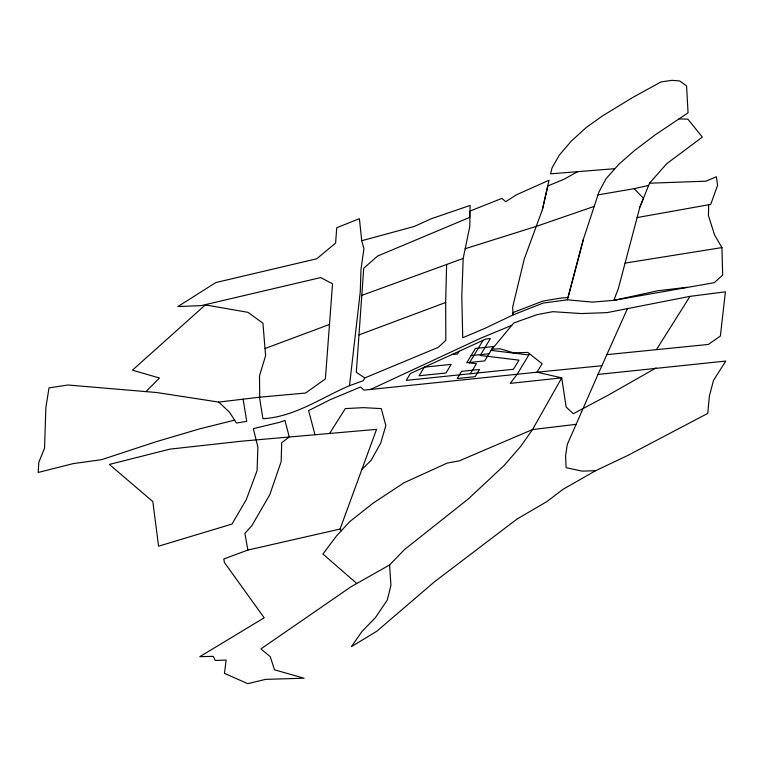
<?xml version="1.0" encoding="UTF-8"?>
<svg xmlns="http://www.w3.org/2000/svg" width="764" height="764" viewBox="0 0 764 764"><rect width="100%" height="100%" fill="white"/><g stroke="black" fill="none" stroke-linecap="round" stroke-linejoin="round"><path stroke-width="1.15" d="M708.667 204.762L708.438 215.61L714.541 234.93L721.932 247.593L722.677 275.088L714.235 282.699L613.855 300.357L592.444 302.124L567.394 299.803L543.137 303.079L513.141 314.883L485.178 328.233L462.726 337.745L461.8 296.451L463.175 258.461L469.822 226.335L470.099 205.44L431.412 218.695L414.04 226.536L361.725 240.717L363.931 248.653L361 269.272L360.255 291.915L349.492 385.677C321.128 397.815 294.723 416.838 262.959 418.72L259.731 398.903L259.502 375.783L265.605 355.709L262.931 323.201L247.985 312.333L207.884 305.352L204.685 305.485L132.401 370.187L159.466 377.999L145.972 391.617M349.492 385.677L363.272 380.72L364.781 377.932L438.135 347.41L445.813 340.372L445.67 302.487L446.615 264.497M364.781 377.932L356.31 372.297L363.74 268.193L377.54 256.083L469.688 217.396L469.602 211.227L501.872 198.392L505.72 201.677L516.397 194.83L549.01 180.247L542.364 209.794L524.247 259.025L512.606 307.367L513.141 314.883L512.978 312.581L542.841 301.092L561.874 297.912L567.967 297.626L583.476 238.979L598.89 192.156L606.024 178.738L618.639 164.47L634.206 150.775L655.273 134.827L688.049 112.824L686.569 85.864L679.607 80.927L671.928 80.335L661.118 81.91L633.757 96.885L602.834 115.679L586.332 127.407L571.09 141.311L559.238 155.254L552.019 167.956L550.577 173.839L614.571 168.701M542.364 209.794L547.817 185.938L563.918 179.301L578.004 171.461M583.476 238.979L567.394 299.803M678.986 118.907L687.896 119.174L702.336 137.1L666.666 163.754L649.515 183.207L639.869 207.197L618.353 288.515L613.855 300.357L657.479 290.807L687.113 287.293M341.317 530.741L340.076 529.06L376.537 429.358L242.083 441.143L169.99 449.117L109.357 464.426L152.829 501.566L158.568 546.193L231.998 524.066L246.294 499.608L257.086 470.595L257.888 446.969L253.314 428.671L279.576 422.32L284.943 420.372L289.279 437.018L281.715 442.662L281.142 461.685L269.721 494.843L251.776 525.804L244.9 533.339L247.87 550.061L223.785 558.971L224.415 562.485L264.172 617.799L199.834 656.668L213.337 656.343L215.219 660.478L226.125 660.048L224.482 673.351L247.756 683.665L265.576 679.377L304.091 678.203L274.524 669.818L270.246 656.639L260.916 648.923L350.953 586.8L389.573 564.968L404.433 549.622L468.504 498.768L504.059 465.534L520.647 446.472L532.527 429.559L561.712 377.865L537.006 372.192L364.094 390.127L360.436 387.052L330.019 399.773L308.608 410.602L314.988 434.764M639.869 207.197L643.46 198.258L634.101 188.679L598.031 194.887M597.983 374.446L567.28 444.505L565.58 455.688L566.114 467.711L582.254 471.13L595.691 470.672L627.817 455.439L707.75 413.4L709.412 395.924L713.528 380.31L725.8 361.057L597.983 374.446L627.445 308.627M469.44 362.862L483.039 340.333M470.366 373.73L476.402 363.721L469.421 362.881M529.528 353.78L517.18 374.245L510.247 383.375L561.712 377.865L566.134 407.011L573.315 413.725L607.8 395.389L656.095 367.933M459.164 351.239L457.521 353.961L451.944 354.534M656.419 349.654L690.026 296.356L725.418 291.819L720.366 336.055L708.343 344.44L606.721 354.649M329.561 433.484L345.309 408.606L363.358 407.642L381.265 408.616L385.83 425.558L380.663 443.254L371.123 460.291L361.869 469.468M595.691 470.672L562.829 489.428L546.976 501.537L516.894 519.138L434.267 581.958L376.881 631.188L351.402 646.65L362.05 631.36L375.372 617.704L387.281 600.046L390.939 585.425L389.573 564.968M370.578 389.449L480.365 338.356L511.746 325.368M358.908 334.928L445.67 302.487M265.012 348.527L329.475 324.471M361.487 295.496L463.175 258.461M594.411 206.337L535.927 226.488L465.18 248.72M243.114 399.171L246.734 421.365L236.468 423.027L234.615 420.152L199.538 428.9L155.76 441.831L101.602 459.67L73.239 463.605L38.2 472.458L38.783 462.382L44.56 448.143L45.869 407.432L49.03 387.902L67.948 384.999L156.887 392.543L218.733 402.093L259.712 397.184L305.59 393.03L325.378 378.925L332.541 283.855L320.708 277.571L201.171 305.629L177.897 306.555L215.84 282.556L316.773 258.767L335.625 243.076L336.723 227.767L359.395 218.676L361.725 240.717M247.87 550.061L340.076 529.06M634.101 188.679L648.626 185.413M690.026 296.356L607.074 312.619L581.299 313.565L552.821 311.674L537.054 314.663L513.723 322.981L491.051 350.389L528.812 354.964M637.119 217.568L710.711 204.399L717.577 185.385L716.431 176.732L705.898 181.183L649.515 183.207M625.076 263.093L721.932 247.593M576.046 424.354L532.527 429.559L459.221 460.873L447.198 463.089L404.08 482.743L372.985 503.218L349.778 521.621L336.504 535.936L322.933 554.034L356.635 583.343M471.092 355.604L489.017 353.742M601.831 365.736L537.006 372.192L542.106 363.74L527.848 352.452L513.542 352.806L499.876 348.756L492.006 349.234M218.733 402.093L229.477 412.168L234.615 420.152M410.43 373.5L406.267 380.377L513.456 369.26L518.976 360.13L480.193 355.432L490.402 338.567L485.894 339.035L410.43 373.5M424.278 367.169L419.073 375.773L445.966 372.985L451.171 364.38L424.278 367.169M461.561 371.361L457.225 378.524L475.16 376.671L479.486 369.509L461.561 371.361M475.428 348.441L466.756 362.766L484.691 360.904L493.353 346.579L475.428 348.441"/></g></svg>
